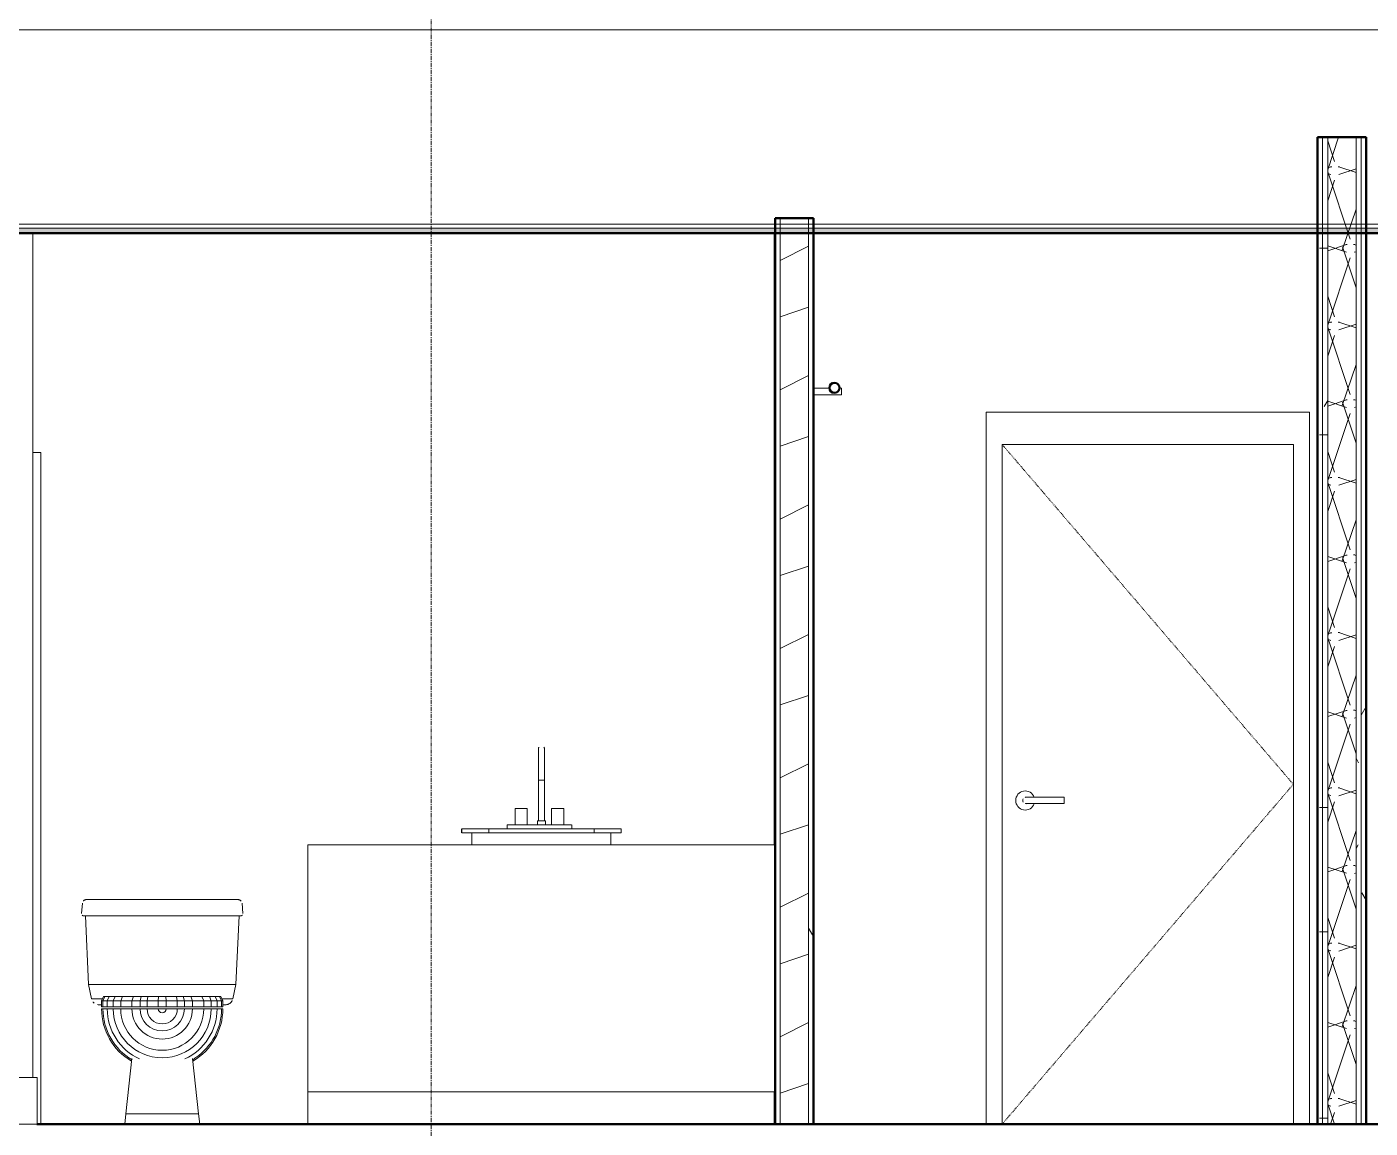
# Model space of a CAD drawing. Header units: inches. Extents: x -4169 to 1833, y -300 to 585.
# Drawn here: x -2877.3 to -2711.2, y -0.5 to 135.6 of the extents above; entities that cross this region are included whole.
import ezdxf

# ---------------------------------------------------------------- set-up
doc = ezdxf.new("R2010")
doc.units = ezdxf.units.IN
doc.header["$MEASUREMENT"] = 0
for name, pattern in [('Aligning Line 1_8_', [0.25, 0.125, -0.125]), ('Dash 1_16_', [0.125, 0.0625, -0.0625]), ('Grid Line 1_2_', [0.875, 0.5, -0.125, 0.125, -0.125])]:
    doc.linetypes.add(name, pattern=pattern)
for name, color, linetype, lineweight in [('0-1', 7, 'Continuous', 5), ('0-4', 7, 'Continuous', 9), ('0-6', 10, 'Continuous', 13), ('A-DOOR-1', 10, 'Continuous', 13), ('A-DOOR-2', 250, 'Continuous', 50), ('A-DOOR-3', 7, 'Continuous', 9), ('A-DOOR-4', 7, 'Dash 1_16_', 9), ('A-DOOR-FRAM-1', 7, 'Continuous', 9), ('A-FLOR-2', 192, 'Continuous', 50), ('A-FLOR-LEVL-1', 51, 'Grid Line 1_2_', 9), ('A-FLOR-MCUT', 51, 'Continuous', 13), ('A-FLOR-PATT-1', 8, 'Continuous', 9), ('A-WALL-1', 250, 'Continuous', 50), ('A-WALL-2', 10, 'Continuous', 13), ('A-WALL-PATT-1', 7, 'Continuous', 9), ('A-WALL-PATT-2', 253, 'Continuous', 9), ('G-ANNO-SYMB', 111, 'Aligning Line 1_8_', 9), ('G-ANNO-SYMB-2', 147, 'Aligning Line 1_8_', 9), ('I-WALL-1', 250, 'Continuous', 50), ('I-WALL-2', 10, 'Continuous', 13), ('P-SANR-FIXT-1', 7, 'Continuous', 9), ('Q-CASE-1', 7, 'Continuous', 9), ('S-GRID-1', 1, 'Grid Line 1_2_', 9)]:
    doc.layers.add(name, color=color, linetype=linetype, lineweight=lineweight)
pattern_1 = [(0, (-3769.654, 146.633), (30.72, 7.68), [1.267, -21.773, 1.267, -21.773, -122.88]), (0, (-3769.654, 146.633), (30.72, 7.68), [-46.08, 1.267, -44.813, 1.267, -21.773, -53.76]), (0, (-3769.654, 146.633), (30.72, 7.68), [-115.2, 1.267, -14.093, 1.267, -37.133]), (120, (-3758.134, 150.473), (-22.011075, 22.7643), [1.267, -21.773, 1.267, -21.773, -122.88]), (120, (-3758.134, 150.473), (-22.011075, 22.7643), [-46.08, 1.267, -44.813, 1.267, -21.773, -53.76]), (120, (-3758.134, 150.473), (-22.011075, 22.7643), [-115.2, 1.267, -14.093, 1.267, -37.133]), (240, (-3754.294, 165.833), (-8.708925, -30.4443), [1.267, -21.773, 1.267, -21.773, -122.88]), (240, (-3754.294, 165.833), (-8.708925, -30.4443), [-46.08, 1.267, -44.813, 1.267, -21.773, -53.76]), (240, (-3754.294, 165.833), (-8.708925, -30.4443), [-115.2, 1.267, -14.093, 1.267, -37.133])]

# ---------------------------------------------------------------- blocks, each defined once
blk = doc.blocks.new('CTR - 2nd Phase_rvt-1-BUILDING SECTION - NORTH_SOUTH THRU PARKING RAMP - LOOKING WEST')
at = {"layer": 'A-FLOR-LEVL-1'}
blk.add_line((-4168.71, 0), (-1814.21, 0), dxfattribs=at)
blk = doc.blocks.new('Interior_barn_door_18732 - Interior_barn_door_18732-1656080-BUILDING SECTION - NORTH_SOUTH THRU PARKING RAMP - LOOKING WEST')
at = {"layer": 'A-DOOR-1'}
for p, q in [((-2780.05, 90.96), (-2778.08, 90.96)), ((-2776.58, 90.15), (-2780.05, 90.15)), ((-2776.87, 90.96), (-2776.58, 90.96)), ((-2776.58, 90.15), (-2776.58, 90.96))]:
    blk.add_line(p, q, dxfattribs=at)
at = {"layer": 'A-DOOR-2'}
for start, end in [(90, 270), (270, 90)]:
    blk.add_arc((-2777.47, 91), 0.625, start, end, dxfattribs=at)
blk = doc.blocks.new('M_Sink Vanity-Square - 500 x 440mm-1352614-BUILDING SECTION - NORTH_SOUTH THRU PARKING RAMP - LOOKING WEST')
at = {"layer": 'P-SANR-FIXT-1'}
for p, q in [((-2814.07, 46.39), (-2814.07, 46.4)), ((-2814.07, 45.19), (-2814.07, 37.5)), ((-2813.32, 46.41), (-2813.32, 46.39)), ((-2813.32, 37.5), (-2813.32, 45.19)), ((-2814.07, 43.87), (-2814.07, 42.5)), ((-2813.32, 42.5), (-2813.32, 43.87)), ((-2813.69, 42.5), (-2814.06, 42.5)), ((-2813.33, 42.5), (-2813.69, 42.5)), ((-2816.94, 39), (-2816.94, 36.99)), ((-2816.94, 39), (-2815.44, 39)), ((-2815.44, 36.99), (-2815.44, 39)), ((-2812.44, 39), (-2812.44, 36.99)), ((-2812.44, 39), (-2810.94, 39)), ((-2810.94, 36.99), (-2810.94, 39)), ((-2817.94, 36.99), (-2817.94, 36.5)), ((-2817.92, 36.99), (-2817.19, 36.99)), ((-2817.19, 36.99), (-2816.19, 36.99)), ((-2816.19, 36.99), (-2811.69, 36.99)), ((-2814.19, 37.5), (-2814.19, 36.99)), ((-2814.19, 37.5), (-2813.19, 37.5)), ((-2813.19, 36.99), (-2813.19, 37.5)), ((-2811.69, 36.99), (-2810.69, 36.99)), ((-2810.69, 36.99), (-2809.96, 36.99)), ((-2809.94, 36.5), (-2809.94, 36.99)), ((-2823.57, 36.5), (-2823.57, 36)), ((-2823.54, 36.5), (-2820.21, 36.5)), ((-2823.54, 36), (-2823.54, 36.5)), ((-2820.21, 36), (-2823.54, 36)), ((-2822.29, 36), (-2822.29, 34.5)), ((-2820.21, 36.5), (-2807.17, 36.5)), ((-2820.21, 36.5), (-2820.21, 36)), ((-2807.17, 36), (-2820.21, 36)), ((-2807.17, 36.5), (-2803.85, 36.5)), ((-2807.17, 36), (-2807.17, 36.5)), ((-2803.85, 36), (-2807.17, 36)), ((-2805.1, 34.5), (-2805.1, 36)), ((-2803.85, 36), (-2803.85, 36.5)), ((-2803.82, 36), (-2803.82, 36.5))]:
    blk.add_line(p, q, dxfattribs=at)
at = {"layer": 'P-SANR-FIXT-1', "flags": 128}
for points in [[(-2814.06, 46.43), (-2814.06, 46.45), (-2814.06, 46.46), (-2814.05, 46.48), (-2814.05, 46.49), (-2814.04, 46.51), (-2814.04, 46.52), (-2814.03, 46.53), (-2814.03, 46.55), (-2814.02, 46.56), (-2814.01, 46.57)], [(-2813.38, 46.58), (-2813.37, 46.56), (-2813.36, 46.55), (-2813.36, 46.54), (-2813.35, 46.52), (-2813.34, 46.51), (-2813.34, 46.5), (-2813.33, 46.48), (-2813.33, 46.47), (-2813.33, 46.45), (-2813.32, 46.44), (-2813.32, 46.42)], [(-2814.07, 46.37), (-2814.07, 46.37), (-2814.07, 46.37), (-2814.07, 46.36), (-2814.07, 46.34), (-2814.07, 46.33), (-2814.07, 46.3), (-2814.07, 46.28), (-2814.07, 46.25), (-2814.07, 46.21), (-2814.07, 46.18), (-2814.07, 46.14), (-2814.07, 46.09), (-2814.07, 46.04), (-2814.07, 45.99), (-2814.07, 45.94), (-2814.07, 45.88), (-2814.07, 45.82), (-2814.07, 45.75), (-2814.07, 45.69), (-2814.07, 45.62), (-2814.07, 45.54), (-2814.07, 45.47), (-2814.07, 45.39), (-2814.07, 45.31), (-2814.07, 45.23), (-2814.07, 45.14), (-2814.07, 45.05), (-2814.07, 44.96), (-2814.07, 44.87), (-2814.07, 44.78), (-2814.07, 44.69), (-2814.07, 44.59), (-2814.07, 44.5), (-2814.07, 44.4), (-2814.07, 44.3), (-2814.07, 44.2), (-2814.07, 44.1), (-2814.07, 44), (-2814.07, 43.9), (-2814.07, 43.87)], [(-2814.07, 45.19), (-2814.07, 45.23), (-2814.07, 45.28), (-2814.07, 45.33), (-2814.07, 45.38), (-2814.07, 45.42), (-2814.07, 45.47), (-2814.07, 45.52), (-2814.07, 45.56), (-2814.07, 45.61), (-2814.07, 45.65), (-2814.07, 45.69), (-2814.07, 45.74), (-2814.07, 45.78), (-2814.07, 45.82), (-2814.07, 45.86), (-2814.07, 45.9), (-2814.07, 45.93), (-2814.07, 45.97), (-2814.07, 46.01), (-2814.07, 46.04), (-2814.07, 46.07), (-2814.07, 46.1), (-2814.07, 46.13), (-2814.07, 46.16)], [(-2813.32, 43.87), (-2813.32, 43.97), (-2813.32, 44.07), (-2813.32, 44.17), (-2813.32, 44.27), (-2813.32, 44.37), (-2813.32, 44.47), (-2813.32, 44.57), (-2813.32, 44.66), (-2813.32, 44.76), (-2813.32, 44.85), (-2813.32, 44.94), (-2813.32, 45.03), (-2813.32, 45.12), (-2813.32, 45.2), (-2813.32, 45.29), (-2813.32, 45.37), (-2813.32, 45.45), (-2813.32, 45.52), (-2813.32, 45.6), (-2813.32, 45.67), (-2813.32, 45.74), (-2813.32, 45.8), (-2813.32, 45.86), (-2813.32, 45.92), (-2813.32, 45.98), (-2813.32, 46.03), (-2813.32, 46.08), (-2813.32, 46.13), (-2813.32, 46.17), (-2813.32, 46.21), (-2813.32, 46.24), (-2813.32, 46.27), (-2813.32, 46.3), (-2813.32, 46.32), (-2813.32, 46.34), (-2813.32, 46.35), (-2813.32, 46.36), (-2813.32, 46.37), (-2813.32, 46.37), (-2813.32, 46.37)], [(-2813.32, 46.14), (-2813.32, 46.11), (-2813.32, 46.08), (-2813.32, 46.05), (-2813.32, 46.01), (-2813.32, 45.98), (-2813.32, 45.94), (-2813.32, 45.91), (-2813.32, 45.87), (-2813.32, 45.83), (-2813.32, 45.79), (-2813.32, 45.75), (-2813.32, 45.7), (-2813.32, 45.66), (-2813.32, 45.62), (-2813.32, 45.57), (-2813.32, 45.53), (-2813.32, 45.48), (-2813.32, 45.44), (-2813.32, 45.39), (-2813.32, 45.34), (-2813.32, 45.3), (-2813.32, 45.25), (-2813.32, 45.2), (-2813.32, 45.19)]]:
    blk.add_lwpolyline(points, dxfattribs=at)
blk = doc.blocks.new('Toilet-Domestic-3D - Toilet-Domestic-3D-1372870-BUILDING SECTION - NORTH_SOUTH THRU PARKING RAMP - LOOKING WEST')
at = {"layer": 'P-SANR-FIXT-1'}
for p, q in [((-2870.45, 27.29), (-2870.57, 26.02)), ((-2869.59, 27.75), (-2869.09, 27.75)), ((-2869.59, 27.75), (-2869.09, 27.75)), ((-2868.05, 27.75), (-2867.34, 27.75)), ((-2868.05, 27.75), (-2867.34, 27.75)), ((-2854.34, 27.75), (-2866.84, 27.75)), ((-2854.34, 27.75), (-2852.09, 27.75)), ((-2854.34, 27.75), (-2852.09, 27.75)), ((-2850.61, 26.02), (-2850.72, 27.29)), ((-2870.09, 25.75), (-2869.7, 17.25)), ((-2866.84, 25.75), (-2854.34, 25.75)), ((-2851.48, 17.25), (-2851.09, 25.75)), ((-2869.7, 17.25), (-2869.34, 15.49)), ((-2869.7, 17.25), (-2866.84, 17.25)), ((-2866.84, 17.25), (-2854.34, 17.25)), ((-2854.34, 17.25), (-2851.48, 17.25)), ((-2851.84, 15.49), (-2851.48, 17.25)), ((-2869.34, 15.49), (-2867.98, 15.49)), ((-2867.84, 15.75), (-2868.09, 15.24)), ((-2868.09, 15.25), (-2867.91, 15.25)), ((-2868.09, 15.25), (-2868.09, 14.5)), ((-2867.91, 15.24), (-2868.09, 15.24)), ((-2867.67, 15.75), (-2867.91, 15.24)), ((-2867.91, 15.25), (-2867.38, 15.25)), ((-2867.91, 15.25), (-2867.91, 14.5)), ((-2867.38, 15.24), (-2867.91, 15.24)), ((-2867.84, 15.75), (-2867.67, 15.75)), ((-2867.67, 15.75), (-2867.14, 15.75)), ((-2867.14, 15.75), (-2867.38, 15.24)), ((-2866.65, 15.24), (-2867.38, 15.24)), ((-2867.38, 15.24), (-2867.38, 14.5)), ((-2867.37, 15.25), (-2866.65, 15.25)), ((-2867.14, 15.75), (-2866.42, 15.75)), ((-2866.42, 15.75), (-2866.65, 15.24)), ((-2866.65, 15.25), (-2865.72, 15.25)), ((-2866.65, 15.25), (-2866.65, 14.5)), ((-2865.72, 15.24), (-2866.65, 15.24)), ((-2866.42, 15.75), (-2865.5, 15.75)), ((-2865.5, 15.75), (-2865.72, 15.24)), ((-2864.33, 15.24), (-2865.72, 15.24)), ((-2865.72, 15.24), (-2865.72, 14.5)), ((-2865.71, 15.25), (-2864.33, 15.25)), ((-2865.5, 15.75), (-2864.14, 15.75)), ((-2864.14, 15.75), (-2864.33, 15.25)), ((-2864.33, 15.25), (-2863.33, 15.25)), ((-2864.33, 15.25), (-2864.33, 14.5)), ((-2863.33, 15.24), (-2864.33, 15.24)), ((-2864.14, 15.75), (-2863.18, 15.75)), ((-2863.18, 15.75), (-2863.33, 15.25)), ((-2863.33, 15.25), (-2862.46, 15.25)), ((-2863.33, 15.25), (-2863.33, 14.5)), ((-2862.46, 15.24), (-2863.33, 15.24)), ((-2863.18, 15.75), (-2862.36, 15.75)), ((-2862.36, 15.75), (-2862.46, 15.25)), ((-2862.46, 15.25), (-2861.09, 15.25)), ((-2862.46, 15.25), (-2862.46, 14.5)), ((-2861.09, 15.24), (-2862.46, 15.24)), ((-2862.36, 15.75), (-2861.05, 15.75)), ((-2861.05, 15.75), (-2861.09, 15.25)), ((-2861.09, 15.25), (-2860.09, 15.25)), ((-2860.09, 15.24), (-2861.09, 15.24)), ((-2861.09, 15.24), (-2861.09, 14.5)), ((-2861.05, 15.75), (-2860.13, 15.75)), ((-2860.13, 15.75), (-2858.82, 15.75)), ((-2860.13, 15.75), (-2860.09, 15.25)), ((-2860.09, 15.25), (-2858.72, 15.25)), ((-2860.09, 15.25), (-2860.09, 14.5)), ((-2858.72, 15.24), (-2860.09, 15.24)), ((-2858.82, 15.75), (-2858, 15.75)), ((-2858.82, 15.75), (-2858.72, 15.25)), ((-2858.72, 15.25), (-2857.85, 15.25)), ((-2857.85, 15.24), (-2858.72, 15.24)), ((-2858.72, 15.24), (-2858.72, 14.5)), ((-2858, 15.75), (-2857.04, 15.75)), ((-2858, 15.75), (-2857.85, 15.25)), ((-2857.85, 15.25), (-2856.85, 15.25)), ((-2857.85, 15.25), (-2857.85, 14.5)), ((-2856.85, 15.24), (-2857.85, 15.24)), ((-2857.04, 15.75), (-2855.68, 15.75)), ((-2857.04, 15.75), (-2856.85, 15.25)), ((-2856.85, 15.25), (-2855.46, 15.25)), ((-2855.46, 15.24), (-2856.85, 15.24)), ((-2856.85, 15.24), (-2856.85, 14.5)), ((-2855.68, 15.75), (-2854.76, 15.75)), ((-2855.68, 15.75), (-2855.46, 15.24)), ((-2855.46, 15.25), (-2854.53, 15.25)), ((-2854.53, 15.24), (-2855.46, 15.24)), ((-2855.46, 15.24), (-2855.46, 14.5)), ((-2854.76, 15.75), (-2854.04, 15.75)), ((-2854.76, 15.75), (-2854.53, 15.24)), ((-2854.53, 15.25), (-2853.8, 15.25)), ((-2854.53, 15.25), (-2854.53, 14.5)), ((-2853.8, 15.24), (-2854.53, 15.24)), ((-2854.04, 15.75), (-2853.51, 15.75)), ((-2854.04, 15.75), (-2853.8, 15.24)), ((-2853.8, 15.25), (-2853.27, 15.25)), ((-2853.8, 15.25), (-2853.8, 14.5)), ((-2853.26, 15.24), (-2853.8, 15.24)), ((-2853.51, 15.75), (-2853.34, 15.75)), ((-2853.51, 15.75), (-2853.26, 15.24)), ((-2853.34, 15.75), (-2853.09, 15.24)), ((-2853.26, 15.25), (-2853.09, 15.25)), ((-2853.09, 15.24), (-2853.26, 15.24)), ((-2853.26, 15.24), (-2853.26, 14.5)), ((-2853.2, 15.49), (-2851.84, 15.49)), ((-2853.09, 15.25), (-2853.09, 14.5)), ((-2867.91, 14.5), (-2868.09, 14.5)), ((-2868.09, 14.25), (-2867.91, 14.25)), ((-2867.38, 14.5), (-2867.91, 14.5)), ((-2867.91, 14.25), (-2867.38, 14.25)), ((-2866.65, 14.5), (-2867.38, 14.5)), ((-2867.38, 14.25), (-2866.65, 14.25)), ((-2865.72, 14.5), (-2866.65, 14.5)), ((-2866.65, 14.25), (-2865.72, 14.25)), ((-2864.33, 14.5), (-2865.72, 14.5)), ((-2865.72, 14.25), (-2864.33, 14.25)), ((-2863.33, 14.5), (-2864.33, 14.5)), ((-2864.33, 14.25), (-2863.33, 14.25)), ((-2862.46, 14.5), (-2863.33, 14.5)), ((-2863.33, 14.25), (-2862.46, 14.25)), ((-2861.09, 14.5), (-2862.46, 14.5)), ((-2862.46, 14.25), (-2861.09, 14.25)), ((-2860.09, 14.5), (-2861.09, 14.5)), ((-2861.09, 14.25), (-2860.59, 14.25)), ((-2860.59, 14.25), (-2860.09, 14.25)), ((-2858.72, 14.5), (-2860.09, 14.5)), ((-2860.09, 14.25), (-2858.72, 14.25)), ((-2857.85, 14.5), (-2858.72, 14.5)), ((-2858.72, 14.25), (-2857.85, 14.25)), ((-2856.85, 14.5), (-2857.85, 14.5)), ((-2857.85, 14.25), (-2856.85, 14.25)), ((-2855.46, 14.5), (-2856.85, 14.5)), ((-2856.85, 14.25), (-2855.46, 14.25)), ((-2854.53, 14.5), (-2855.46, 14.5)), ((-2855.46, 14.25), (-2854.53, 14.25)), ((-2853.8, 14.5), (-2854.53, 14.5)), ((-2854.53, 14.25), (-2853.8, 14.25)), ((-2853.26, 14.5), (-2853.8, 14.5)), ((-2853.8, 14.25), (-2853.26, 14.25)), ((-2853.09, 14.5), (-2853.26, 14.5)), ((-2853.26, 14.25), (-2853.09, 14.25)), ((-2864.34, 8.12), (-2865.09, 1.25)), ((-2856.09, 1.25), (-2856.84, 8.12)), ((-2865.09, 1.25), (-2865.23, 0)), ((-2864.23, 1.25), (-2865.09, 1.25)), ((-2865.09, 1.25), (-2864.87, 1.25)), ((-2864.87, 1.25), (-2860.59, 1.25)), ((-2863.23, 1.25), (-2864.23, 1.25)), ((-2861.98, 1.25), (-2863.23, 1.25)), ((-2860.59, 1.25), (-2861.98, 1.25)), ((-2859.2, 1.25), (-2860.59, 1.25)), ((-2860.59, 1.25), (-2859.2, 1.25)), ((-2857.94, 1.25), (-2859.2, 1.25)), ((-2859.2, 1.25), (-2857.94, 1.25)), ((-2856.95, 1.25), (-2857.94, 1.25)), ((-2857.94, 1.25), (-2856.95, 1.25)), ((-2856.31, 1.25), (-2856.95, 1.25)), ((-2856.95, 1.25), (-2856.31, 1.25)), ((-2856.09, 1.25), (-2856.31, 1.25)), ((-2856.31, 1.25), (-2856.09, 1.25)), ((-2855.95, 0), (-2856.09, 1.25))]:
    blk.add_line(p, q, dxfattribs=at)
at = {"layer": 'P-SANR-FIXT-1', "flags": 128}
for points in [[(-2866.84, 27.75), (-2866.96, 27.75), (-2867.09, 27.75), (-2867.21, 27.75), (-2867.34, 27.75), (-2867.46, 27.75), (-2867.58, 27.75), (-2867.7, 27.75), (-2867.82, 27.75), (-2867.94, 27.75), (-2868.05, 27.75), (-2868.17, 27.75), (-2868.28, 27.75), (-2868.39, 27.75), (-2868.49, 27.75), (-2868.6, 27.75), (-2868.7, 27.75), (-2868.8, 27.75), (-2868.89, 27.75), (-2868.99, 27.75), (-2869.08, 27.75), (-2869.16, 27.75), (-2869.24, 27.75), (-2869.32, 27.75), (-2869.39, 27.75), (-2869.46, 27.75), (-2869.53, 27.75), (-2869.59, 27.75), (-2869.64, 27.75), (-2869.7, 27.75), (-2869.74, 27.75), (-2869.79, 27.75), (-2869.83, 27.75), (-2869.86, 27.75), (-2869.89, 27.75), (-2869.91, 27.75), (-2869.93, 27.75), (-2869.94, 27.75), (-2869.95, 27.75), (-2869.96, 27.75), (-2869.96, 27.75)], [(-2851.22, 27.75), (-2851.22, 27.75), (-2851.23, 27.75), (-2851.24, 27.75), (-2851.26, 27.75), (-2851.28, 27.75), (-2851.31, 27.75), (-2851.34, 27.75), (-2851.38, 27.75), (-2851.42, 27.75), (-2851.47, 27.75), (-2851.52, 27.75), (-2851.57, 27.75), (-2851.63, 27.75), (-2851.7, 27.75), (-2851.77, 27.75), (-2851.84, 27.75), (-2851.92, 27.75), (-2852, 27.75), (-2852.08, 27.75), (-2852.17, 27.75), (-2852.26, 27.75), (-2852.35, 27.75), (-2852.45, 27.75), (-2852.55, 27.75), (-2852.66, 27.75), (-2852.76, 27.75), (-2852.87, 27.75), (-2852.98, 27.75), (-2853.09, 27.75), (-2853.21, 27.75), (-2853.33, 27.75), (-2853.45, 27.75), (-2853.57, 27.75), (-2853.69, 27.75), (-2853.81, 27.75), (-2853.93, 27.75), (-2854.06, 27.75), (-2854.18, 27.75), (-2854.31, 27.75), (-2854.34, 27.75)], [(-2870.32, 25.75), (-2870.31, 25.75), (-2870.31, 25.75), (-2870.29, 25.75), (-2870.27, 25.75), (-2870.25, 25.75), (-2870.22, 25.75), (-2870.18, 25.75), (-2870.14, 25.75), (-2870.09, 25.75), (-2870.04, 25.75), (-2869.99, 25.75), (-2869.92, 25.75), (-2869.86, 25.75), (-2869.79, 25.75), (-2869.71, 25.75), (-2869.63, 25.75), (-2869.54, 25.75), (-2869.45, 25.75), (-2869.36, 25.75), (-2869.26, 25.75), (-2869.16, 25.75), (-2869.05, 25.75), (-2868.95, 25.75), (-2868.83, 25.75), (-2868.72, 25.75), (-2868.6, 25.75), (-2868.48, 25.75), (-2868.35, 25.75), (-2868.23, 25.75), (-2868.1, 25.75), (-2867.97, 25.75), (-2867.84, 25.75), (-2867.7, 25.75), (-2867.57, 25.75), (-2867.43, 25.75), (-2867.29, 25.75), (-2867.15, 25.75), (-2867.02, 25.75), (-2866.88, 25.75), (-2866.84, 25.75)], [(-2854.34, 25.75), (-2854.2, 25.75), (-2854.06, 25.75), (-2853.92, 25.75), (-2853.79, 25.75), (-2853.65, 25.75), (-2853.51, 25.75), (-2853.38, 25.75), (-2853.25, 25.75), (-2853.11, 25.75), (-2852.99, 25.75), (-2852.86, 25.75), (-2852.73, 25.75), (-2852.61, 25.75), (-2852.49, 25.75), (-2852.38, 25.75), (-2852.26, 25.75), (-2852.15, 25.75), (-2852.05, 25.75), (-2851.94, 25.75), (-2851.84, 25.75), (-2851.75, 25.75), (-2851.66, 25.75), (-2851.57, 25.75), (-2851.49, 25.75), (-2851.41, 25.75), (-2851.34, 25.75), (-2851.27, 25.75), (-2851.21, 25.75), (-2851.15, 25.75), (-2851.1, 25.75), (-2851.05, 25.75), (-2851.01, 25.75), (-2850.97, 25.75), (-2850.94, 25.75), (-2850.91, 25.75), (-2850.89, 25.75), (-2850.88, 25.75), (-2850.87, 25.75), (-2850.86, 25.75), (-2850.86, 25.75)], [(-2868.38, 14.75), (-2868.38, 14.75), (-2868.37, 14.75), (-2868.37, 14.75), (-2868.36, 14.75), (-2868.35, 14.75), (-2868.33, 14.75), (-2868.32, 14.75), (-2868.3, 14.75), (-2868.28, 14.75), (-2868.26, 14.75), (-2868.23, 14.75), (-2868.2, 14.75), (-2868.17, 14.75), (-2868.14, 14.75), (-2868.11, 14.75)], [(-2853.08, 14.75), (-2853.05, 14.75), (-2853.01, 14.75), (-2852.98, 14.75), (-2852.96, 14.75), (-2852.93, 14.75), (-2852.91, 14.75), (-2852.88, 14.75), (-2852.87, 14.75), (-2852.85, 14.75), (-2852.84, 14.75), (-2852.82, 14.75), (-2852.81, 14.75), (-2852.81, 14.75), (-2852.8, 14.75), (-2852.8, 14.75), (-2852.8, 14.75)]]:
    blk.add_lwpolyline(points, dxfattribs=at)
at = {"layer": 'P-SANR-FIXT-1'}
for radius, start, end in [(7.5, 180, 239.5183), (7.33, 180, 239.6408), (6.79, 180, 245.7328), (6.06, 180, 360), (5.13, 180, 360), (3.74, 180, 360), (2.74, 180, 360), (1.87, 180, 360), (0.5, 180, 360), (6.79, 294.2672, 360), (7.5, 300.4817, 360), (7.33, 304.6154, 360), (7.33, 300.3592, 304.588)]:
    blk.add_arc((-2860.59, 14.25), radius, start, end, dxfattribs=at)
for points, knots in [([(-2869.96, 27.75), (-2870, 27.75), (-2870.06, 27.74), (-2870.14, 27.72), (-2870.19, 27.69), (-2870.25, 27.66), (-2870.29, 27.62), (-2870.32, 27.59), (-2870.34, 27.57), (-2870.34, 27.57)], [-1, -1, -1, -1, -0.8333333, -0.75, -0.6666667, -0.5833333, -0.5, -0.4166667, -0.4141239, -0.4141239, -0.4141239, -0.4141239]), ([(-2850.84, 27.57), (-2850.84, 27.57), (-2850.85, 27.59), (-2850.88, 27.62), (-2850.93, 27.66), (-2850.98, 27.69), (-2851.04, 27.72), (-2851.12, 27.74), (-2851.18, 27.75), (-2851.22, 27.75)], [0.4141239, 0.4141239, 0.4141239, 0.4141239, 0.4166667, 0.5, 0.5833333, 0.6666667, 0.75, 0.8333333, 1, 1, 1, 1]), ([(-2870.5, 25.83), (-2870.5, 25.83), (-2870.49, 25.82), (-2870.48, 25.81), (-2870.46, 25.8), (-2870.44, 25.78), (-2870.42, 25.77), (-2870.39, 25.76), (-2870.36, 25.75), (-2870.33, 25.75), (-2870.32, 25.75)], [-0.5, -0.5, -0.5, -0.5, -0.46875, -0.4375, -0.375, -0.3125, -0.25, -0.1875, -0.125, 0, 0, 0, 0]), ([(-2850.86, 25.75), (-2850.84, 25.75), (-2850.82, 25.75), (-2850.79, 25.76), (-2850.76, 25.77), (-2850.74, 25.78), (-2850.72, 25.8), (-2850.7, 25.81), (-2850.69, 25.82), (-2850.68, 25.83), (-2850.68, 25.83)], [0, 0, 0, 0, 0.125, 0.1875, 0.25, 0.3125, 0.375, 0.4375, 0.46875, 0.5, 0.5, 0.5, 0.5]), ([(-2852.8, 14.75), (-2852.73, 14.75), (-2852.62, 14.76), (-2852.48, 14.8), (-2852.38, 14.84), (-2852.28, 14.89), (-2852.19, 14.96), (-2852.11, 15.03), (-2852.03, 15.11), (-2851.97, 15.19), (-2851.94, 15.25), (-2851.92, 15.28)], [0, 0, 0, 0, 0.1666667, 0.25, 0.3333333, 0.4166667, 0.5, 0.5833333, 0.6666667, 0.75, 0.8247452, 0.8247452, 0.8247452, 0.8247452])]:
    blk.add_open_spline(points, degree=3, knots=knots, dxfattribs=at)
for points in [[(-2869.14, 15.11), (-2869.12, 15.08), (-2869.07, 15.03), (-2869.01, 14.98), (-2868.99, 14.96)], [(-2868.6, 14.77), (-2868.53, 14.76), (-2868.45, 14.75), (-2868.38, 14.75)]]:
    blk.add_open_spline(points, degree=3, dxfattribs=at)
blk = doc.blocks.new('OD_CW_Base Cabinet - OD_CW_Base Cabinet-1879651-BUILDING SECTION - NORTH_SOUTH THRU PARKING RAMP - LOOKING WEST')
at = {"layer": 'Q-CASE-1'}
for p, q in [((-2842.59, 4), (-2842.59, 34.5)), ((-2784.8, 34.5), (-2842.59, 34.5)), ((-2842.59, 4), (-2784.8, 4)), ((-2842.59, 0), (-2842.59, 4))]:
    blk.add_line(p, q, dxfattribs=at)
blk = doc.blocks.new('Shower Base-3D - 36_ x 36_-1585791-BUILDING SECTION - NORTH_SOUTH THRU PARKING RAMP - LOOKING WEST')
at = {"layer": 'P-SANR-FIXT-1'}
for p, q in [((-2912.07, 5.75), (-2876.07, 5.75)), ((-2912.07, 5.75), (-2912.07, 0)), ((-2876.07, 0), (-2876.07, 5.75)), ((-2876.07, 0), (-2912.07, 0))]:
    blk.add_line(p, q, dxfattribs=at)
blk = doc.blocks.new('Single-Flush - CLOSET-1720256-BUILDING SECTION - NORTH_SOUTH THRU PARKING RAMP - LOOKING WEST')
at = {"layer": 'A-DOOR-FRAM-1'}
for p, q in [((-2876.59, 83), (-2875.59, 83)), ((-2875.59, 83), (-2875.59, 0))]:
    blk.add_line(p, q, dxfattribs=at)
blk = doc.blocks.new('CTR - 1st Phase - Unit Layouts_rvt-1-BUILDING SECTION - NORTH_SOUTH THRU PARKING RAMP - LOOKING WEST')
at = {"layer": 'A-WALL-PATT-1'}
h = blk.add_hatch(dxfattribs=at)
h.set_pattern_fill('FP_1', color=256, style=0, pattern_type=2)
h.set_pattern_definition(pattern_1)
h.paths.add_polyline_path([(-2780.67, 0), (-2780.05, 0), (-2780.05, 112), (-2780.67, 112), (-2780.67, 22.31)], flags=0)
at = {"layer": 'A-WALL-PATT-2'}
h = blk.add_hatch(dxfattribs=at)
h.set_pattern_fill('FP_3', color=256, style=0, pattern_type=2)
h.set_pattern_definition([(216.87, (-3763.257, 162.627), (47.980943, 31.987086), [7.997, -71.971]), (206.565, (-3753.661, 157.829), (-15.993714, -15.994133), [17.881, -17.881]), (198.435, (-3753.661, 149.832), (-31.98674, -15.99388), [10.115, -40.461])])
h.paths.add_polyline_path([(-2784.17, 0), (-2780.67, 0), (-2780.67, 112), (-2784.17, 112), (-2784.17, 22.31)], flags=0)
at = {"layer": 'A-WALL-1'}
for p, q in [((-2784.8, 112), (-2784.8, 0)), ((-2780.05, 112), (-2784.8, 112)), ((-2780.05, 0), (-2780.05, 112)), ((-2784.8, 0), (-2780.05, 0))]:
    blk.add_line(p, q, dxfattribs=at)
at = {"layer": 'A-WALL-2'}
for p, q in [((-2784.17, 0), (-2784.17, 112)), ((-2780.67, 0), (-2780.67, 112)), ((-2876.59, 5.75), (-2876.59, 110.12))]:
    blk.add_line(p, q, dxfattribs=at)
at = {"layer": '0-4'}
for name in ['Interior_barn_door_18732 - Interior_barn_door_18732-1656080-BUILDING SECTION - NORTH_SOUTH THRU PARKING RAMP - LOOKING WEST', 'Single-Flush - CLOSET-1720256-BUILDING SECTION - NORTH_SOUTH THRU PARKING RAMP - LOOKING WEST', 'M_Sink Vanity-Square - 500 x 440mm-1352614-BUILDING SECTION - NORTH_SOUTH THRU PARKING RAMP - LOOKING WEST', 'OD_CW_Base Cabinet - OD_CW_Base Cabinet-1879651-BUILDING SECTION - NORTH_SOUTH THRU PARKING RAMP - LOOKING WEST', 'Toilet-Domestic-3D - Toilet-Domestic-3D-1372870-BUILDING SECTION - NORTH_SOUTH THRU PARKING RAMP - LOOKING WEST', 'Shower Base-3D - 36_ x 36_-1585791-BUILDING SECTION - NORTH_SOUTH THRU PARKING RAMP - LOOKING WEST']:
    blk.add_blockref(name, (0, 0), dxfattribs=at)
blk = doc.blocks.new('CTR  - Topography_rvt-1-BUILDING SECTION - NORTH_SOUTH THRU PARKING RAMP - LOOKING WEST')
at = {"layer": 'A-FLOR-LEVL-1'}
blk.add_line((-4168.71, 0), (-1814.21, 0), dxfattribs=at)
at = {"layer": 'G-ANNO-SYMB-2'}
blk.add_line((-1910.95, 0), (-4072.05, 0), dxfattribs=at)
blk = doc.blocks.new('HOLLOW METAL - UNIT DOOR-V40-BUILDING SECTION - NORTH_SOUTH THRU PARKING RAMP - LOOKING WEST')
at = {"layer": 'A-DOOR-3'}
for p, q in [((-2756.72, 352), (-2756.72, 268)), ((-2720.72, 352), (-2756.72, 352)), ((-2720.72, 268), (-2720.72, 352)), ((-2749.05, 308.39), (-2753.18, 308.39)), ((-2753.18, 307.61), (-2749.05, 307.61)), ((-2749.05, 308.39), (-2749.05, 308)), ((-2749.05, 308), (-2749.05, 307.61))]:
    blk.add_line(p, q, dxfattribs=at)
at = {"layer": 'A-DOOR-3', "flags": 128}
for points in [[(-2753.18, 308.39), (-2753.2, 308.39), (-2753.23, 308.39), (-2753.25, 308.39), (-2753.27, 308.39), (-2753.3, 308.39), (-2753.32, 308.39), (-2753.34, 308.39), (-2753.37, 308.39), (-2753.39, 308.39), (-2753.41, 308.39), (-2753.43, 308.39), (-2753.45, 308.39), (-2753.47, 308.39), (-2753.49, 308.39), (-2753.51, 308.39), (-2753.53, 308.39), (-2753.55, 308.39), (-2753.57, 308.39), (-2753.59, 308.39), (-2753.6, 308.39), (-2753.62, 308.39), (-2753.64, 308.39), (-2753.65, 308.39), (-2753.66, 308.39), (-2753.68, 308.39), (-2753.69, 308.39), (-2753.7, 308.39), (-2753.71, 308.39), (-2753.72, 308.39), (-2753.73, 308.39), (-2753.74, 308.39), (-2753.75, 308.39), (-2753.75, 308.39), (-2753.76, 308.39), (-2753.76, 308.39), (-2753.77, 308.39), (-2753.77, 308.39), (-2753.77, 308.39), (-2753.77, 308.39)], [(-2753.77, 307.61), (-2753.77, 307.61), (-2753.77, 307.61), (-2753.77, 307.61), (-2753.76, 307.61), (-2753.76, 307.61), (-2753.75, 307.61), (-2753.75, 307.61), (-2753.74, 307.61), (-2753.73, 307.61), (-2753.72, 307.61), (-2753.71, 307.61), (-2753.7, 307.61), (-2753.69, 307.61), (-2753.68, 307.61), (-2753.67, 307.61), (-2753.65, 307.61), (-2753.64, 307.61), (-2753.62, 307.61), (-2753.61, 307.61), (-2753.59, 307.61), (-2753.57, 307.61), (-2753.56, 307.61), (-2753.54, 307.61), (-2753.52, 307.61), (-2753.5, 307.61), (-2753.48, 307.61), (-2753.46, 307.61), (-2753.44, 307.61), (-2753.42, 307.61), (-2753.39, 307.61), (-2753.37, 307.61), (-2753.35, 307.61), (-2753.33, 307.61), (-2753.3, 307.61), (-2753.28, 307.61), (-2753.26, 307.61), (-2753.23, 307.61), (-2753.21, 307.61), (-2753.19, 307.61), (-2753.18, 307.61)]]:
    blk.add_lwpolyline(points, dxfattribs=at)
at = {"layer": 'A-DOOR-3'}
for centre, radius, start, end in [((-2753.87, 308), 1.18, 19.6343, 180), ((-2753.87, 308), 1.18, 180, 340.4367), ((-2753.77, 308), 0.394, 150, 180), ((-2753.77, 308), 0.394, 180, 210), ((-2753.77, 308), 0.394, 90, 105), ((-2753.77, 308), 0.394, 255, 270)]:
    blk.add_arc(centre, radius, start, end, dxfattribs=at)
at = {"layer": 'A-DOOR-4'}
for p, q in [((-2756.72, 352), (-2720.72, 310)), ((-2720.72, 310), (-2756.72, 268))]:
    blk.add_line(p, q, dxfattribs=at)
at = {"layer": 'A-DOOR-FRAM-1'}
for p, q in [((-2756.72, 268), (-2756.72, 352)), ((-2756.72, 352), (-2720.72, 352)), ((-2720.72, 268), (-2720.72, 352))]:
    blk.add_line(p, q, dxfattribs=at)
blk = doc.blocks.new('CTR - 1st Phase - Common Walls_rvt-1-BUILDING SECTION - NORTH_SOUTH THRU PARKING RAMP - LOOKING WEST')
at = {"layer": 'A-WALL-PATT-1'}
h = blk.add_hatch(dxfattribs=at)
h.set_pattern_fill('FP_1', color=256, style=0, pattern_type=2)
h.set_pattern_definition(pattern_1)
h.paths.add_polyline_path([(-2717.72, 0), (-2717.1, 0), (-2717.1, 122), (-2717.72, 122), (-2717.72, 22.31)], flags=0)
h = blk.add_hatch(dxfattribs=at)
h.set_pattern_fill('FP_1', color=256, style=0, pattern_type=2)
h.set_pattern_definition(pattern_1)
h.paths.add_polyline_path([(-2717.1, 0), (-2716.47, 0), (-2716.47, 122), (-2717.1, 122), (-2717.1, 22.31)], flags=0)
h = blk.add_hatch(dxfattribs=at)
h.set_pattern_fill('FP_1', color=256, style=0, pattern_type=2)
h.set_pattern_definition(pattern_1)
h.paths.add_polyline_path([(-2712.97, 0), (-2712.35, 0), (-2712.35, 122), (-2712.97, 122), (-2712.97, 22.31)], flags=0)
h = blk.add_hatch(dxfattribs=at)
h.set_pattern_fill('FP_1', color=256, style=0, pattern_type=2)
h.set_pattern_definition(pattern_1)
h.paths.add_polyline_path([(-2712.35, 0), (-2711.72, 0), (-2711.72, 122), (-2712.35, 122), (-2712.35, 22.31)], flags=0)
at = {"layer": 'A-WALL-PATT-2'}
h = blk.add_hatch(dxfattribs=at)
h.set_pattern_fill('FP_13', color=256, style=0, pattern_type=2)
h.set_pattern_definition([(161.57, (-3769.174, 147.113), (-3.8399538, -1.54e-05), [0, -27.322, 3.034, 0]), (18.43, (-3770.134, 147.113), (-3.8399538, 1.54e-05), [0, -27.322, 3.034, 0]), (108.43, (-3769.174, 147.113), (1.919622, -9.6005246), [9.106, -21.25]), (71.57, (-3770.134, 147.113), (1.919622, 9.6005246), [9.106, -21.25])])
h.paths.add_polyline_path([(-2716.47, 0), (-2712.97, 0), (-2712.97, 122), (-2716.47, 122), (-2716.47, 22.31)], flags=0)
at = {"layer": 'A-FLOR-LEVL-1'}
blk.add_line((-4168.71, 0), (-1814.21, 0), dxfattribs=at)
at = {"layer": 'A-WALL-2'}
for p, q in [((-2717.1, 0), (-2717.1, 122)), ((-2716.47, 0), (-2716.47, 122)), ((-2712.97, 0), (-2712.97, 122)), ((-2712.35, 0), (-2712.35, 122))]:
    blk.add_line(p, q, dxfattribs=at)
at = {"layer": 'G-ANNO-SYMB-2'}
blk.add_line((-1910.95, 0), (-4072.05, 0), dxfattribs=at)
at = {"layer": 'I-WALL-1'}
for p, q in [((-2717.72, 122), (-2717.72, 0)), ((-2711.72, 122), (-2717.72, 122)), ((-2711.72, 0), (-2711.72, 122)), ((-2717.72, 0), (-2711.72, 0))]:
    blk.add_line(p, q, dxfattribs=at)
at = {"layer": 'I-WALL-2'}
for p, q in [((-2784.92, 110.12), (-2784.92, 34.5)), ((-2758.72, 0), (-2758.72, 88)), ((-2758.72, 88), (-2718.72, 88)), ((-2718.72, 88), (-2718.72, 0)), ((-2784.92, 4), (-2784.92, 0))]:
    blk.add_line(p, q, dxfattribs=at)
at = {"layer": '0-6'}
blk.add_blockref('HOLLOW METAL - UNIT DOOR-V40-BUILDING SECTION - NORTH_SOUTH THRU PARKING RAMP - LOOKING WEST', (0, -268), dxfattribs=at)

msp = doc.modelspace()

# ---------------------------------------------------------------- hatches: boundary and pattern name
at = {"layer": 'A-FLOR-PATT-1'}
h = msp.add_hatch(dxfattribs=at)
h.set_pattern_fill('FP_1', color=256, style=0, pattern_type=2)
h.set_pattern_definition(pattern_1)
h.paths.add_polyline_path([(-2484.9911, 110.125), (-2105.8237, 110.125), (-2105.8237, 110.75), (-3204.3737, 110.75), (-3204.3737, 110.125), (-2518.7584, 110.125)], flags=0)
h.paths.add_polyline_path([(-2070.6737, 110.125), (-2070.6737, 110.75), (-2098.5737, 110.75), (-2098.5737, 110.125), (-2079.7841, 110.125)], flags=0)

# ---------------------------------------------------------------- linework, layer by layer
at = {"layer": 'A-FLOR-2'}
for p, q in [((-3204.3737, 110.125), (-2106.4487, 110.125)), ((-2553.3737, 0), (-2876.0737, 0))]:
    msp.add_line(p, q, dxfattribs=at)
at = {"layer": 'A-FLOR-LEVL-1'}
msp.add_line((-4167.9645, 0), (-1814.099, 0), dxfattribs=at)
at = {"layer": 'A-FLOR-MCUT'}
for p, q in [((-2070.6737, 135.25), (-3857.9737, 135.25)), ((-2070.6737, 111.25), (-3204.3737, 111.25)), ((-2105.8237, 110.75), (-3204.3737, 110.75))]:
    msp.add_line(p, q, dxfattribs=at)
at = {"layer": 'G-ANNO-SYMB'}
msp.add_line((-1910.9479, 0), (-4072.0519, 0), dxfattribs=at)
at = {"layer": 'S-GRID-1'}
msp.add_line((-2827.3237, -159.8356), (-2827.3237, 470.5), dxfattribs=at)

# ---------------------------------------------------------------- block references
at = {"layer": '0-1'}
for name in ['CTR - 2nd Phase_rvt-1-BUILDING SECTION - NORTH_SOUTH THRU PARKING RAMP - LOOKING WEST', 'CTR - 1st Phase - Common Walls_rvt-1-BUILDING SECTION - NORTH_SOUTH THRU PARKING RAMP - LOOKING WEST', 'CTR  - Topography_rvt-1-BUILDING SECTION - NORTH_SOUTH THRU PARKING RAMP - LOOKING WEST', 'CTR - 1st Phase - Unit Layouts_rvt-1-BUILDING SECTION - NORTH_SOUTH THRU PARKING RAMP - LOOKING WEST']:
    msp.add_blockref(name, (0, 0), dxfattribs=at)

doc.saveas('drawing.dxf')
